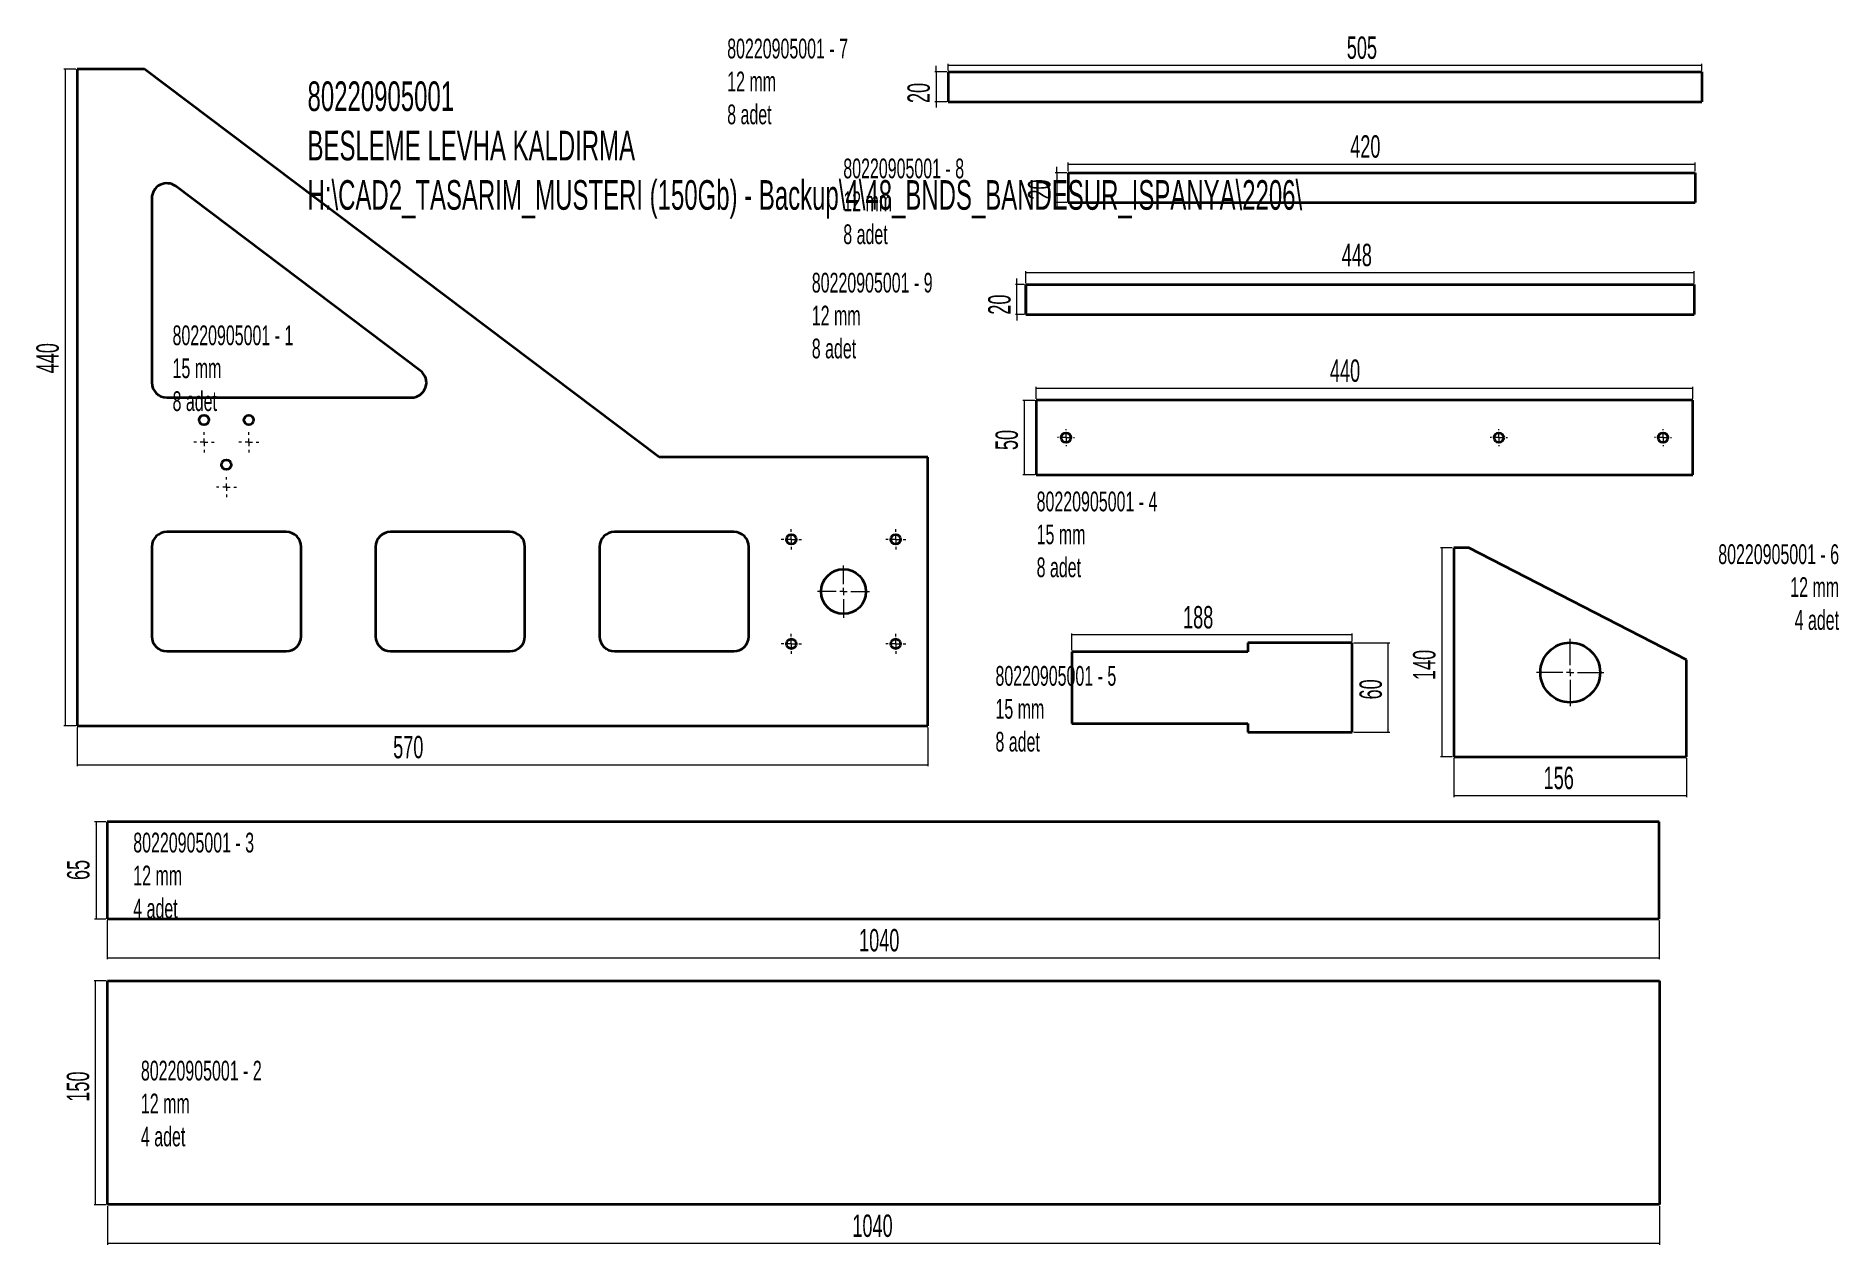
# Model space of a CAD drawing. Header units: millimetres. Extents: x 29 to 1237, y 21 to 831.
import ezdxf

# ---------------------------------------------------------------- set-up
doc = ezdxf.new("R2010")
doc.units = ezdxf.units.MM
doc.styles.add('SLDTEXTSTYLE0', font='TXT', dxfattribs={"width": 0.605})
doc.dimstyles.new('SLDDIMSTYLE0', dxfattribs={"dimtxt": 15, "dimasz": 2, "dimexe": 0, "dimexo": 0.0625, "dimgap": 3.75, "dimtad": 1, "dimdec": 3, "dimrnd": 1e-09, "dimzin": 12, "dimdsep": 46, "dimtxsty": 'SLDTEXTSTYLE0', "dimsah": 1, "dimcen": 0.09, "dimadec": 0, "dimazin": 3, "dimtfac": 1, "dimtdec": 3, "dimtofl": 0, "dimtmove": 0, "dimatfit": 3, "dimfxl": 1, "dimfrac": 2, "dimtolj": 1, "dimtzin": 12, "dimarcsym": 0})
doc.dimstyles.new('SLDDIMSTYLE1', dxfattribs={"dimtxt": 15, "dimasz": 2, "dimexe": 0, "dimexo": 0.0625, "dimgap": 3.75, "dimtad": 1, "dimdec": 3, "dimrnd": 1e-09, "dimzin": 12, "dimdsep": 46, "dimtxsty": 'SLDTEXTSTYLE0', "dimsah": 1, "dimcen": 0.09, "dimadec": 0, "dimazin": 3, "dimtfac": 1, "dimtdec": 3, "dimtmove": 0, "dimatfit": 0, "dimfxl": 1, "dimfrac": 2, "dimtolj": 1, "dimtzin": 12, "dimarcsym": 0})
doc.dimstyles.new('SLDDIMSTYLE2', dxfattribs={"dimtxt": 15, "dimasz": 2, "dimexe": 0, "dimexo": 0.0625, "dimgap": 3.75, "dimtad": 1, "dimdec": 0, "dimrnd": 1e-09, "dimzin": 12, "dimdsep": 46, "dimtxsty": 'SLDTEXTSTYLE0', "dimsah": 1, "dimcen": 0.09, "dimadec": 0, "dimazin": 3, "dimtfac": 1, "dimtdec": 0, "dimtofl": 0, "dimtmove": 0, "dimatfit": 3, "dimfxl": 1, "dimfrac": 2, "dimtolj": 1, "dimtzin": 12, "dimarcsym": 0})

# ---------------------------------------------------------------- blocks, each defined once
blk = doc.blocks.new('_D')
at = {"color": 7, "linetype": 'Continuous', "lineweight": 0}
for p, q in [((55.9, 808.6), (47.9, 808.6)), ((48.9, 808.6), (48.9, 368.6)), ((55.9, 368.6), (47.9, 368.6))]:
    blk.add_line(p, q, dxfattribs=at)
at = {"color": 7, "linetype": 'Continuous', "lineweight": 18}
for points in [[(48.9, 808.6), (48.5, 806.6), (49.2, 806.6)], [(48.9, 368.6), (49.2, 370.6), (48.5, 370.6)]]:
    blk.add_solid(points, dxfattribs=at)
at = {"color": 7, "linetype": 'Continuous', "lineweight": 18, "insert": (29.5, 604.8), "char_height": 15, "attachment_point": 1, "rotation": 90, "style": 'SLDTEXTSTYLE0'}
blk.add_mtext('440', dxfattribs=at)
blk = doc.blocks.new('_D_1')
at = {"color": 7, "linetype": 'Continuous', "lineweight": 0}
for p, q in [((56.9, 367.6), (56.9, 341.6)), ((626.9, 367.6), (626.9, 341.6)), ((56.9, 342.6), (626.9, 342.6))]:
    blk.add_line(p, q, dxfattribs=at)
at = {"color": 7, "linetype": 'Continuous', "lineweight": 18}
for points in [[(56.9, 342.6), (58.9, 342.2), (58.9, 342.9)], [(626.9, 342.6), (624.9, 342.9), (624.9, 342.2)]]:
    blk.add_solid(points, dxfattribs=at)
at = {"color": 7, "linetype": 'Continuous', "lineweight": 18, "insert": (268.6, 361.9), "char_height": 15, "attachment_point": 1, "style": 'SLDTEXTSTYLE0'}
blk.add_mtext('570', dxfattribs=at)
blk = doc.blocks.new('SW_CENTERMARKSYMBOL_0')
at = {"color": 0, "linetype": 'Continuous', "lineweight": 18}
for p, q in [((0, 5), (0, 17.5)), ((-5, 0), (-17.5, 0)), ((0, 0), (-2.5, 0)), ((0, 0), (0, 2.5)), ((0, 0), (0, -2.5)), ((0, 0), (2.5, 0)), ((5, 0), (17.5, 0)), ((0, -5), (0, -17.5))]:
    blk.add_line(p, q, dxfattribs=at)
blk = doc.blocks.new('SW_CENTERMARKSYMBOL_1')
at = {"color": 0, "linetype": 'Continuous', "lineweight": 18}
for p, q in [((-5, 0), (-6.75, 0)), ((0, 0), (-2.5, 0)), ((0, 5), (0, 6.75)), ((0, 0), (0, 2.5)), ((0, 0), (0, -2.5)), ((0, 0), (2.5, 0)), ((5, 0), (6.75, 0)), ((0, -5), (0, -6.75))]:
    blk.add_line(p, q, dxfattribs=at)
blk = doc.blocks.new('SW_CENTERMARKSYMBOL_2')
at = {"color": 0, "linetype": 'Continuous', "lineweight": 18}
for p, q in [((-5, 0), (-6.75, 0)), ((0, 0), (-2.5, 0)), ((0, 5), (0, 6.75)), ((0, 0), (0, 2.5)), ((0, 0), (0, -2.5)), ((0, 0), (2.5, 0)), ((5, 0), (6.75, 0)), ((0, -5), (0, -6.75))]:
    blk.add_line(p, q, dxfattribs=at)
blk = doc.blocks.new('SW_CENTERMARKSYMBOL_3')
at = {"color": 0, "linetype": 'Continuous', "lineweight": 18}
for p, q in [((-5, 0), (-6.75, 0)), ((0, 0), (-2.5, 0)), ((0, 5), (0, 6.75)), ((0, 0), (0, 2.5)), ((0, 0), (0, -2.5)), ((0, 0), (2.5, 0)), ((5, 0), (6.75, 0)), ((0, -5), (0, -6.75))]:
    blk.add_line(p, q, dxfattribs=at)
blk = doc.blocks.new('SW_CENTERMARKSYMBOL_4')
at = {"color": 0, "linetype": 'Continuous', "lineweight": 18}
for p, q in [((-5, 0), (-6.75, 0)), ((0, 0), (-2.5, 0)), ((0, 5), (0, 6.75)), ((0, 0), (0, 2.5)), ((0, 0), (0, -2.5)), ((0, 0), (2.5, 0)), ((5, 0), (6.75, 0)), ((0, -5), (0, -6.75))]:
    blk.add_line(p, q, dxfattribs=at)
blk = doc.blocks.new('SW_CENTERMARKSYMBOL_5')
at = {"color": 0, "linetype": 'Continuous', "lineweight": 18}
for p, q in [((-5, 0), (-6.75, 0)), ((0, 0), (-2.5, 0)), ((0, 5), (0, 6.75)), ((0, 0), (0, 2.5)), ((0, 0), (0, -2.5)), ((0, 0), (2.5, 0)), ((5, 0), (6.75, 0)), ((0, -5), (0, -6.75))]:
    blk.add_line(p, q, dxfattribs=at)
blk = doc.blocks.new('SW_CENTERMARKSYMBOL_6')
at = {"color": 0, "linetype": 'Continuous', "lineweight": 18}
for p, q in [((-5, 0), (-6.75, 0)), ((0, 0), (-2.5, 0)), ((0, 5), (0, 6.75)), ((0, 0), (0, 2.5)), ((0, 0), (0, -2.5)), ((0, 0), (2.5, 0)), ((5, 0), (6.75, 0)), ((0, -5), (0, -6.75))]:
    blk.add_line(p, q, dxfattribs=at)
blk = doc.blocks.new('SW_CENTERMARKSYMBOL_7')
at = {"color": 0, "linetype": 'Continuous', "lineweight": 18}
for p, q in [((-5, 0), (-6.75, 0)), ((0, 0), (-2.5, 0)), ((0, 5), (0, 6.75)), ((0, 0), (0, 2.5)), ((0, 0), (0, -2.5)), ((0, 0), (2.5, 0)), ((5, 0), (6.75, 0)), ((0, -5), (0, -6.75))]:
    blk.add_line(p, q, dxfattribs=at)
blk = doc.blocks.new('_D_2')
at = {"color": 7, "linetype": 'Continuous', "lineweight": 0}
for p, q in [((76.2, 197.8), (68.2, 197.8)), ((69.2, 47.8), (69.2, 197.8)), ((76.2, 47.8), (68.2, 47.8))]:
    blk.add_line(p, q, dxfattribs=at)
at = {"color": 7, "linetype": 'Continuous', "lineweight": 18}
for points in [[(69.2, 197.8), (68.8, 195.8), (69.5, 195.8)], [(69.2, 47.8), (69.5, 49.8), (68.8, 49.8)]]:
    blk.add_solid(points, dxfattribs=at)
at = {"color": 7, "linetype": 'Continuous', "lineweight": 18, "insert": (49.9, 116.8), "char_height": 15, "attachment_point": 1, "rotation": 90, "style": 'SLDTEXTSTYLE0'}
blk.add_mtext('150', dxfattribs=at)
blk = doc.blocks.new('_D_3')
at = {"color": 7, "linetype": 'Continuous', "lineweight": 0}
for p, q in [((77.2, 46.8), (77.2, 20.8)), ((1117.2, 46.8), (1117.2, 20.8)), ((1117.2, 21.8), (77.2, 21.8))]:
    blk.add_line(p, q, dxfattribs=at)
at = {"color": 7, "linetype": 'Continuous', "lineweight": 18}
for points in [[(77.2, 21.8), (79.2, 21.5), (79.2, 22.2)], [(1117.2, 21.8), (1115.2, 22.2), (1115.2, 21.5)]]:
    blk.add_solid(points, dxfattribs=at)
at = {"color": 7, "linetype": 'Continuous', "lineweight": 18, "insert": (576.3, 41.2), "char_height": 15, "attachment_point": 1, "style": 'SLDTEXTSTYLE0'}
blk.add_mtext('1040', dxfattribs=at)
blk = doc.blocks.new('_D_4')
at = {"color": 7, "linetype": 'Continuous', "lineweight": 0}
for p, q in [((76, 304.2), (68.5, 304.2)), ((69.5, 304.2), (69.5, 239.2)), ((76, 239.2), (68.5, 239.2))]:
    blk.add_line(p, q, dxfattribs=at)
at = {"color": 7, "linetype": 'Continuous', "lineweight": 18}
for points in [[(69.5, 304.2), (69.1, 302.2), (69.8, 302.2)], [(69.5, 239.2), (69.8, 241.2), (69.1, 241.2)]]:
    blk.add_solid(points, dxfattribs=at)
at = {"color": 7, "linetype": 'Continuous', "lineweight": 18, "insert": (50.1, 265.3), "char_height": 15, "attachment_point": 1, "rotation": 90, "style": 'SLDTEXTSTYLE0'}
blk.add_mtext('65', dxfattribs=at)
blk = doc.blocks.new('_D_5')
at = {"color": 7, "linetype": 'Continuous', "lineweight": 0}
for p, q in [((77, 238.2), (77, 212.2)), ((1117, 238.2), (1117, 212.2)), ((77, 213.2), (1117, 213.2))]:
    blk.add_line(p, q, dxfattribs=at)
at = {"color": 7, "linetype": 'Continuous', "lineweight": 18}
for points in [[(77, 213.2), (79, 212.9), (79, 213.6)], [(1117, 213.2), (1115, 213.6), (1115, 212.9)]]:
    blk.add_solid(points, dxfattribs=at)
at = {"color": 7, "linetype": 'Continuous', "lineweight": 18, "insert": (580.8, 232.5), "char_height": 15, "attachment_point": 1, "style": 'SLDTEXTSTYLE0'}
blk.add_mtext('1040', dxfattribs=at)
blk = doc.blocks.new('_D_6')
at = {"color": 7, "linetype": 'Continuous', "lineweight": 0}
for p, q in [((699.5, 587.7), (699.5, 595.7)), ((1139.5, 594.7), (699.5, 594.7)), ((1139.5, 587.7), (1139.5, 595.7))]:
    blk.add_line(p, q, dxfattribs=at)
at = {"color": 7, "linetype": 'Continuous', "lineweight": 18}
for points in [[(699.5, 594.7), (701.5, 594.4), (701.5, 595.1)], [(1139.5, 594.7), (1137.5, 595.1), (1137.5, 594.4)]]:
    blk.add_solid(points, dxfattribs=at)
at = {"color": 7, "linetype": 'Continuous', "lineweight": 18, "insert": (896.3, 614.1), "char_height": 15, "attachment_point": 1, "style": 'SLDTEXTSTYLE0'}
blk.add_mtext('440', dxfattribs=at)
blk = doc.blocks.new('_D_7')
at = {"color": 7, "linetype": 'Continuous', "lineweight": 0}
for p, q in [((698.5, 586.7), (690.5, 586.7)), ((691.5, 586.7), (691.5, 536.7)), ((698.5, 536.7), (690.5, 536.7))]:
    blk.add_line(p, q, dxfattribs=at)
at = {"color": 7, "linetype": 'Continuous', "lineweight": 18}
for points in [[(691.5, 586.7), (691.1, 584.7), (691.8, 584.7)], [(691.5, 536.7), (691.8, 538.7), (691.1, 538.7)]]:
    blk.add_solid(points, dxfattribs=at)
at = {"color": 7, "linetype": 'Continuous', "lineweight": 18, "insert": (672.2, 553.4), "char_height": 15, "attachment_point": 1, "rotation": 90, "style": 'SLDTEXTSTYLE0'}
blk.add_mtext('50', dxfattribs=at)
blk = doc.blocks.new('SW_CENTERMARKSYMBOL_8')
at = {"color": 0, "linetype": 'Continuous', "lineweight": 18}
for p, q in [((-5, 0), (-5.75, 0)), ((0, 0), (-2.5, 0)), ((0, 5), (0, 5.75)), ((0, 0), (0, 2.5)), ((0, 0), (0, -2.5)), ((0, 0), (2.5, 0)), ((5, 0), (5.75, 0)), ((0, -5), (0, -5.75))]:
    blk.add_line(p, q, dxfattribs=at)
blk = doc.blocks.new('SW_CENTERMARKSYMBOL_9')
at = {"color": 0, "linetype": 'Continuous', "lineweight": 18}
for p, q in [((-5, 0), (-5.75, 0)), ((0, 0), (-2.5, 0)), ((0, 5), (0, 5.75)), ((0, 0), (0, 2.5)), ((0, 0), (0, -2.5)), ((0, 0), (2.5, 0)), ((5, 0), (5.75, 0)), ((0, -5), (0, -5.75))]:
    blk.add_line(p, q, dxfattribs=at)
blk = doc.blocks.new('SW_CENTERMARKSYMBOL_10')
at = {"color": 0, "linetype": 'Continuous', "lineweight": 18}
for p, q in [((-5, 0), (-5.75, 0)), ((0, 0), (-2.5, 0)), ((0, 5), (0, 5.75)), ((0, 0), (0, 2.5)), ((0, 0), (0, -2.5)), ((0, 0), (2.5, 0)), ((5, 0), (5.75, 0)), ((0, -5), (0, -5.75))]:
    blk.add_line(p, q, dxfattribs=at)
blk = doc.blocks.new('_D_8')
at = {"color": 7, "linetype": 'Continuous', "lineweight": 0}
for p, q in [((912.3, 424.3), (936.4, 424.3)), ((935.4, 364.3), (935.4, 424.3)), ((912.3, 364.3), (936.4, 364.3))]:
    blk.add_line(p, q, dxfattribs=at)
at = {"color": 7, "linetype": 'Continuous', "lineweight": 18}
for points in [[(935.4, 424.3), (935.1, 422.3), (935.8, 422.3)], [(935.4, 364.3), (935.8, 366.3), (935.1, 366.3)]]:
    blk.add_solid(points, dxfattribs=at)
at = {"color": 7, "linetype": 'Continuous', "lineweight": 18, "insert": (916.1, 386.3), "char_height": 15, "attachment_point": 1, "rotation": 90, "style": 'SLDTEXTSTYLE0'}
blk.add_mtext('60', dxfattribs=at)
blk = doc.blocks.new('_D_9')
at = {"color": 7, "linetype": 'Continuous', "lineweight": 0}
for p, q in [((723.3, 419.3), (723.3, 430.6)), ((911.3, 429.6), (723.3, 429.6)), ((911.3, 425.3), (911.3, 430.6))]:
    blk.add_line(p, q, dxfattribs=at)
at = {"color": 7, "linetype": 'Continuous', "lineweight": 18}
for points in [[(723.3, 429.6), (725.3, 429.2), (725.3, 429.9)], [(911.3, 429.6), (909.3, 429.9), (909.3, 429.2)]]:
    blk.add_solid(points, dxfattribs=at)
at = {"color": 7, "linetype": 'Continuous', "lineweight": 18, "insert": (797.9, 448.9), "char_height": 15, "attachment_point": 1, "style": 'SLDTEXTSTYLE0'}
blk.add_mtext('188', dxfattribs=at)
blk = doc.blocks.new('_D_10')
at = {"color": 7, "linetype": 'Continuous', "lineweight": 0}
for p, q in [((978.3, 487.9), (970.3, 487.9)), ((971.3, 487.9), (971.3, 347.9)), ((978.3, 347.9), (970.3, 347.9))]:
    blk.add_line(p, q, dxfattribs=at)
at = {"color": 7, "linetype": 'Continuous', "lineweight": 18}
for points in [[(971.3, 487.9), (971, 485.9), (971.7, 485.9)], [(971.3, 347.9), (971.7, 349.9), (971, 349.9)]]:
    blk.add_solid(points, dxfattribs=at)
at = {"color": 7, "linetype": 'Continuous', "lineweight": 18, "insert": (952, 399.3), "char_height": 15, "attachment_point": 1, "rotation": 90, "style": 'SLDTEXTSTYLE0'}
blk.add_mtext('140', dxfattribs=at)
blk = doc.blocks.new('_D_11')
at = {"color": 7, "linetype": 'Continuous', "lineweight": 0}
for p, q in [((979.3, 346.9), (979.3, 320.9)), ((1135.3, 346.9), (1135.3, 320.9)), ((979.3, 321.9), (1135.3, 321.9))]:
    blk.add_line(p, q, dxfattribs=at)
at = {"color": 7, "linetype": 'Continuous', "lineweight": 18}
for points in [[(979.3, 321.9), (981.3, 321.5), (981.3, 322.2)], [(1135.3, 321.9), (1133.3, 322.2), (1133.3, 321.5)]]:
    blk.add_solid(points, dxfattribs=at)
at = {"color": 7, "linetype": 'Continuous', "lineweight": 18, "insert": (1039.5, 341.2), "char_height": 15, "attachment_point": 1, "style": 'SLDTEXTSTYLE0'}
blk.add_mtext('156', dxfattribs=at)
blk = doc.blocks.new('SW_CENTERMARKSYMBOL_11')
at = {"color": 0, "linetype": 'Continuous', "lineweight": 18}
for p, q in [((0, 5), (0, 22.5)), ((-5, 0), (-22.5, 0)), ((0, 0), (-2.5, 0)), ((0, 0), (0, 2.5)), ((0, 0), (0, -2.5)), ((0, 0), (2.5, 0)), ((5, 0), (22.5, 0)), ((0, -5), (0, -22.5))]:
    blk.add_line(p, q, dxfattribs=at)
blk = doc.blocks.new('SW_CENTERMARKSYMBOL_12')
at = {"color": 0, "linetype": 'Continuous', "lineweight": 18}
for p, q in [((0, 5), (0, 22.5)), ((-5, 0), (-22.5, 0)), ((0, 0), (-2.5, 0)), ((0, 0), (0, 2.5)), ((0, 0), (0, -2.5)), ((0, 0), (2.5, 0)), ((5, 0), (22.5, 0)), ((0, -5), (0, -22.5))]:
    blk.add_line(p, q, dxfattribs=at)
blk = doc.blocks.new('_D_12')
at = {"color": 7, "linetype": 'Continuous', "lineweight": 0}
for p, q in [((640.5, 807.8), (640.5, 812.2)), ((640.5, 811.2), (1145.5, 811.2)), ((1145.5, 807.8), (1145.5, 812.2))]:
    blk.add_line(p, q, dxfattribs=at)
at = {"color": 7, "linetype": 'Continuous', "lineweight": 18}
for points in [[(640.5, 811.2), (642.5, 810.9), (642.5, 811.6)], [(1145.5, 811.2), (1143.5, 811.6), (1143.5, 810.9)]]:
    blk.add_solid(points, dxfattribs=at)
at = {"color": 7, "linetype": 'Continuous', "lineweight": 18, "insert": (907.6, 830.5), "char_height": 15, "attachment_point": 1, "style": 'SLDTEXTSTYLE0'}
blk.add_mtext('505', dxfattribs=at)
blk = doc.blocks.new('_D_13')
at = {"color": 7, "linetype": 'Continuous', "lineweight": 0}
for p, q in [((632.5, 806.8), (632.5, 810.8)), ((639.5, 806.8), (631.5, 806.8)), ((632.5, 806.8), (632.5, 786.8)), ((639.5, 786.8), (631.5, 786.8)), ((632.5, 786.8), (632.5, 782.8))]:
    blk.add_line(p, q, dxfattribs=at)
at = {"color": 7, "linetype": 'Continuous', "lineweight": 18}
for points in [[(632.5, 806.8), (632.9, 808.8), (632.2, 808.8)], [(632.5, 786.8), (632.2, 784.8), (632.9, 784.8)]]:
    blk.add_solid(points, dxfattribs=at)
at = {"color": 7, "linetype": 'Continuous', "lineweight": 18, "insert": (613.2, 785.9), "char_height": 15, "attachment_point": 1, "rotation": 90, "style": 'SLDTEXTSTYLE0'}
blk.add_mtext('20', dxfattribs=at)
blk = doc.blocks.new('_D_14')
at = {"color": 7, "linetype": 'Continuous', "lineweight": 0}
for p, q in [((721, 740.2), (721, 746)), ((721, 745), (1141, 745)), ((1141, 740.2), (1141, 746))]:
    blk.add_line(p, q, dxfattribs=at)
at = {"color": 7, "linetype": 'Continuous', "lineweight": 18}
for points in [[(721, 745), (723, 744.6), (723, 745.3)], [(1141, 745), (1139, 745.3), (1139, 744.6)]]:
    blk.add_solid(points, dxfattribs=at)
at = {"color": 7, "linetype": 'Continuous', "lineweight": 18, "insert": (909.9, 764.3), "char_height": 15, "attachment_point": 1, "style": 'SLDTEXTSTYLE0'}
blk.add_mtext('420', dxfattribs=at)
blk = doc.blocks.new('_D_15')
at = {"color": 7, "linetype": 'Continuous', "lineweight": 0}
for p, q in [((720, 739.2), (712.3, 739.2)), ((713.3, 739.2), (713.3, 743.2)), ((713.3, 739.2), (713.3, 719.2)), ((720, 719.2), (712.3, 719.2)), ((713.3, 719.2), (713.3, 715.2))]:
    blk.add_line(p, q, dxfattribs=at)
at = {"color": 7, "linetype": 'Continuous', "lineweight": 18}
for points in [[(713.3, 739.2), (713.7, 741.2), (713, 741.2)], [(713.3, 719.2), (713, 717.2), (713.7, 717.2)]]:
    blk.add_solid(points, dxfattribs=at)
at = {"color": 7, "linetype": 'Continuous', "lineweight": 18, "insert": (694, 721.2), "char_height": 15, "attachment_point": 1, "rotation": 90, "style": 'SLDTEXTSTYLE0'}
blk.add_mtext('20', dxfattribs=at)
blk = doc.blocks.new('_D_16')
at = {"color": 7, "linetype": 'Continuous', "lineweight": 0}
for p, q in [((692.5, 665.3), (692.5, 673.3)), ((692.5, 672.3), (1140.4, 672.3)), ((1140.4, 665.3), (1140.4, 673.3))]:
    blk.add_line(p, q, dxfattribs=at)
at = {"color": 7, "linetype": 'Continuous', "lineweight": 18}
for points in [[(692.5, 672.3), (694.5, 671.9), (694.5, 672.6)], [(1140.4, 672.3), (1138.4, 672.6), (1138.4, 671.9)]]:
    blk.add_solid(points, dxfattribs=at)
at = {"color": 7, "linetype": 'Continuous', "lineweight": 18, "insert": (904.2, 691.6), "char_height": 15, "attachment_point": 1, "style": 'SLDTEXTSTYLE0'}
blk.add_mtext('448', dxfattribs=at)
blk = doc.blocks.new('_D_17')
at = {"color": 7, "linetype": 'Continuous', "lineweight": 0}
for p, q in [((686.6, 664.3), (686.6, 668.3)), ((691.5, 664.3), (685.6, 664.3)), ((686.6, 644.3), (686.6, 664.3)), ((691.5, 644.3), (685.6, 644.3)), ((686.6, 644.3), (686.6, 640.3))]:
    blk.add_line(p, q, dxfattribs=at)
at = {"color": 7, "linetype": 'Continuous', "lineweight": 18}
for points in [[(686.6, 664.3), (687, 666.3), (686.3, 666.3)], [(686.6, 644.3), (686.3, 642.3), (687, 642.3)]]:
    blk.add_solid(points, dxfattribs=at)
at = {"color": 7, "linetype": 'Continuous', "lineweight": 18, "insert": (667.3, 644.1), "char_height": 15, "attachment_point": 1, "rotation": 90, "style": 'SLDTEXTSTYLE0'}
blk.add_mtext('20', dxfattribs=at)

msp = doc.modelspace()

# ---------------------------------------------------------------- linework, layer by layer
at = {"color": 7, "linetype": 'Continuous', "lineweight": 35}
for p, q in [((56.8614, 808.5724), (56.8614, 368.5724)), ((101.8614, 808.5724), (56.8614, 808.5724)), ((446.8614, 548.5724), (101.8614, 808.5724)), ((640.5398, 806.8154), (640.5398, 786.8154)), ((640.5398, 806.8154), (1145.5398, 806.8154)), ((1145.5398, 806.8154), (1145.5398, 786.8154)), ((640.5398, 786.8154), (1145.5398, 786.8154)), ((720.9782, 739.2332), (1140.9782, 739.2332)), ((720.9782, 739.2332), (720.9782, 719.2332)), ((1140.9782, 739.2332), (1140.9782, 719.2332)), ((286.8412, 606.5585), (122.8799, 730.1235)), ((106.8614, 722.1374), (106.8614, 598.5724)), ((720.9782, 719.2332), (1140.9782, 719.2332)), ((692.4758, 664.2841), (692.4758, 644.2841)), ((692.4758, 664.2841), (692.4763, 664.2841)), ((692.4763, 644.2841), (692.4763, 664.2841)), ((692.4763, 664.2841), (1140.4006, 664.2841)), ((1140.4006, 664.2841), (1140.4006, 644.2841)), ((692.4758, 644.2841), (692.4763, 644.2841)), ((692.4763, 644.2841), (1140.4006, 644.2841)), ((116.8614, 588.5724), (280.8227, 588.5724)), ((1139.4947, 586.7223), (699.4947, 586.7223)), ((699.4947, 586.7223), (699.4947, 536.7223)), ((1139.4947, 536.7223), (1139.4947, 586.7223)), ((626.8614, 548.5724), (446.8614, 548.5724)), ((626.8614, 368.5724), (626.8614, 548.5724)), ((699.4947, 536.7223), (1139.4947, 536.7223)), ((196.8614, 498.5724), (116.8614, 498.5724)), ((346.8614, 498.5724), (266.8614, 498.5724)), ((496.8614, 498.5724), (416.8614, 498.5724)), ((106.8614, 488.5724), (106.8614, 428.5724)), ((206.8614, 428.5724), (206.8614, 488.5724)), ((256.8614, 488.5724), (256.8614, 428.5724)), ((356.8614, 428.5724), (356.8614, 488.5724)), ((406.8614, 488.5724), (406.8614, 428.5724)), ((506.8614, 428.5724), (506.8614, 488.5724)), ((979.3022, 487.8565), (979.3022, 347.8565)), ((989.3022, 487.8565), (979.3022, 487.8565)), ((1135.3022, 412.8565), (989.3022, 487.8565)), ((841.2801, 424.2714), (841.2801, 418.2714)), ((911.2801, 424.2714), (841.2801, 424.2714)), ((911.2801, 364.2714), (911.2801, 424.2714)), ((116.8614, 418.5724), (196.8614, 418.5724)), ((266.8614, 418.5724), (346.8614, 418.5724)), ((416.8614, 418.5724), (496.8614, 418.5724)), ((723.2801, 418.2714), (723.2801, 370.2714)), ((841.2801, 418.2714), (723.2801, 418.2714)), ((1135.3022, 347.8565), (1135.3022, 412.8565)), ((56.8614, 368.5724), (626.8614, 368.5724)), ((723.2801, 370.2714), (841.2801, 370.2714)), ((841.2801, 370.2714), (841.2801, 364.2714)), ((841.2801, 364.2714), (911.2801, 364.2714)), ((979.3022, 347.8565), (1135.3022, 347.8565)), ((1117.0147, 304.2129), (77.0147, 304.2129)), ((77.0147, 304.2129), (77.0147, 239.2129)), ((1117.0147, 239.2129), (1117.0147, 304.2129)), ((77.0147, 239.2129), (1117.0147, 239.2129)), ((77.1925, 47.8257), (77.1925, 197.8257)), ((77.1925, 197.8257), (1117.1925, 197.8257)), ((1117.1925, 197.8257), (1117.1925, 47.8257)), ((1117.1925, 47.8257), (77.1925, 47.8257))]:
    msp.add_line(p, q, dxfattribs=at)
for centre, radius in [((141.8614, 573.5724), 3.25), ((171.8614, 573.5724), 3.25), ((719.4947, 561.7223), 3.25), ((1009.4947, 561.7223), 3.25), ((1119.4947, 561.7223), 3.25), ((156.8614, 543.5724), 3.25), ((535.3614, 493.5724), 3.25), ((605.3614, 493.5724), 3.25), ((570.3614, 458.5724), 15), ((535.3614, 423.5724), 3.25), ((605.3614, 423.5724), 3.25), ((1057.3022, 404.3565), 20)]:
    msp.add_circle(centre, radius, dxfattribs=at)
for centre, start, end in [((116.8614, 722.1374), 52.9974735, 180), ((280.8227, 598.5724), 270, 52.9974735), ((116.8614, 598.5724), 180, 270), ((116.8614, 488.5724), 90, 180), ((196.8614, 488.5724), 0, 90), ((266.8614, 488.5724), 90, 180), ((346.8614, 488.5724), 0, 90), ((416.8614, 488.5724), 90, 180), ((496.8614, 488.5724), 0, 90), ((116.8614, 428.5724), 180, 270), ((196.8614, 428.5724), 270, 0), ((266.8614, 428.5724), 180, 270), ((346.8614, 428.5724), 270, 0), ((416.8614, 428.5724), 180, 270), ((496.8614, 428.5724), 270, 0)]:
    msp.add_arc(centre, 10, start, end, dxfattribs=at)

# ---------------------------------------------------------------- block references
at = {"color": 7, "linetype": 'Continuous', "lineweight": 18}
for name, p in [('SW_CENTERMARKSYMBOL_7', (141.8614, 558.5724)), ('SW_CENTERMARKSYMBOL_6', (171.8614, 558.5724)), ('SW_CENTERMARKSYMBOL_8', (719.4947, 561.7223)), ('SW_CENTERMARKSYMBOL_9', (1009.4947, 561.7223)), ('SW_CENTERMARKSYMBOL_10', (1119.4947, 561.7223)), ('SW_CENTERMARKSYMBOL_5', (156.8614, 528.5724)), ('SW_CENTERMARKSYMBOL_3', (535.3614, 493.5724)), ('SW_CENTERMARKSYMBOL_2', (605.3614, 493.5724)), ('SW_CENTERMARKSYMBOL_0', (570.3614, 458.5724)), ('SW_CENTERMARKSYMBOL_4', (535.3614, 423.5724)), ('SW_CENTERMARKSYMBOL_1', (605.3614, 423.5724)), ('SW_CENTERMARKSYMBOL_11', (1057.3022, 404.3565)), ('SW_CENTERMARKSYMBOL_12', (1057.3022, 404.3565))]:
    msp.add_blockref(name, p, dxfattribs=at)

# ---------------------------------------------------------------- texts
at = {"color": 7, "linetype": 'Continuous', "lineweight": 0, "style": 'SLDTEXTSTYLE0'}
for s, insert, char_height, attachment_point in [('80220905001 - 7^J12 mm^J8 adet', (492.4298, 829.0068), 13.229167, 1), ('80220905001^JBESLEME LEVHA KALDIRMA^JH:\\\\CAD2_TASARIM_MUSTERI (150Gb) - Backup\\\\4\\\\48_BNDS_BANDESUR_ISPANYA\\\\2206\\\\', (211.2134, 800.3938), 19.84375, 1), ('80220905001 - 8^J12 mm^J8 adet', (570.2249, 748.7044), 13.229167, 1), ('80220905001 - 9^J12 mm^J8 adet', (549.1099, 672.1652), 13.229167, 1), ('80220905001 - 1^J15 mm^J8 adet', (120.7661, 636.8874), 13.229167, 1), ('80220905001 - 4^J15 mm^J8 adet', (699.7704, 525.565), 13.229167, 1), ('80220905001 - 6^J12 mm^J4 adet', (1237.4624, 490.2508), 13.229167, 3), ('80220905001 - 5^J15 mm^J8 adet', (672.1872, 408.7122), 13.229167, 1), ('80220905001 - 3^J12 mm^J4 adet', (94.449, 297.0187), 13.229167, 1), ('80220905001 - 2^J12 mm^J4 adet', (99.5713, 144.2362), 13.229167, 1)]:
    msp.add_mtext(s, dxfattribs=dict(at, insert=insert, char_height=char_height, attachment_point=attachment_point))

# ---------------------------------------------------------------- dimensions: what is measured, and where the dimension line sits
at = {"color": 7, "linetype": 'Continuous', "lineweight": 18}
for base, p1, p2, dimstyle, picture, middle in [((1145.5398, 811.2115), (640.5398, 806.8154), (1145.5398, 806.8154), 'SLDDIMSTYLE0', '_D_12', (921.7169, 811.2115)), ((1140.9782, 744.9925), (720.9782, 739.2332), (1140.9782, 739.2332), 'SLDDIMSTYLE0', '_D_14', (923.9415, 744.9925)), ((1140.4006, 672.2841), (692.4763, 664.2841), (1140.4006, 664.2841), 'SLDDIMSTYLE2', '_D_16', (918.3309, 672.2841)), ((699.4947, 594.7223), (1139.4947, 586.7223), (699.4947, 586.7223), 'SLDDIMSTYLE0', '_D_6', (910.3427, 594.7223)), ((723.2801, 429.5639), (911.2801, 424.2714), (723.2801, 418.2714), 'SLDDIMSTYLE0', '_D_9', (811.9614, 429.5639)), ((626.8614, 342.5724), (56.8614, 368.5724), (626.8614, 368.5724), 'SLDDIMSTYLE0', '_D_1', (282.6675, 342.5724)), ((1135.3022, 321.8565), (979.3022, 347.8565), (1135.3022, 347.8565), 'SLDDIMSTYLE0', '_D_11', (1053.5585, 321.8565)), ((1117.0147, 213.2129), (77.0147, 239.2129), (1117.0147, 239.2129), 'SLDDIMSTYLE0', '_D_5', (599.5663, 213.2129)), ((77.1925, 21.8257), (1117.1925, 47.8257), (77.1925, 47.8257), 'SLDDIMSTYLE0', '_D_3', (595.0561, 21.8257))]:
    dim = msp.add_linear_dim(base=base, p1=p1, p2=p2, dimstyle=dimstyle, dxfattribs=at)
    dim.commit()
    dim.dimension.update_dxf_attribs({"geometry": picture, "text_midpoint": middle, "dimtype": 160})
for base, p1, p2, dimstyle, picture, middle in [((632.5398, 786.8154), (640.5398, 806.8154), (640.5398, 786.8154), 'SLDDIMSTYLE1', '_D_13', (632.5398, 795.3392)), ((48.8614, 368.5724), (56.8614, 808.5724), (56.8614, 368.5724), 'SLDDIMSTYLE0', '_D', (48.8614, 618.8985)), ((713.3216, 719.2332), (720.9782, 739.2332), (720.9782, 719.2332), 'SLDDIMSTYLE1', '_D_15', (713.3216, 730.5688)), ((686.6398, 664.2841), (692.4763, 644.2841), (692.4763, 664.2841), 'SLDDIMSTYLE1', '_D_17', (686.6398, 653.5276)), ((691.4947, 536.7223), (699.4947, 586.7223), (699.4947, 536.7223), 'SLDDIMSTYLE0', '_D_7', (691.4947, 562.8419)), ((971.3022, 347.8565), (979.3022, 487.8565), (979.3022, 347.8565), 'SLDDIMSTYLE0', '_D_10', (971.3022, 413.3635)), ((935.4294, 424.2714), (911.2801, 364.2714), (911.2801, 424.2714), 'SLDDIMSTYLE0', '_D_8', (935.4294, 395.7357)), ((69.4624, 239.2129), (77.0147, 304.2129), (77.0147, 239.2129), 'SLDDIMSTYLE0', '_D_4', (69.4624, 274.7303)), ((69.1925, 197.8257), (77.1925, 47.8257), (77.1925, 197.8257), 'SLDDIMSTYLE0', '_D_2', (69.1925, 130.9066))]:
    dim = msp.add_linear_dim(base=base, p1=p1, p2=p2, angle=90, dimstyle=dimstyle, dxfattribs=at)
    dim.commit()
    dim.dimension.update_dxf_attribs({"geometry": picture, "text_midpoint": middle, "dimtype": 160})

doc.saveas('drawing.dxf')
